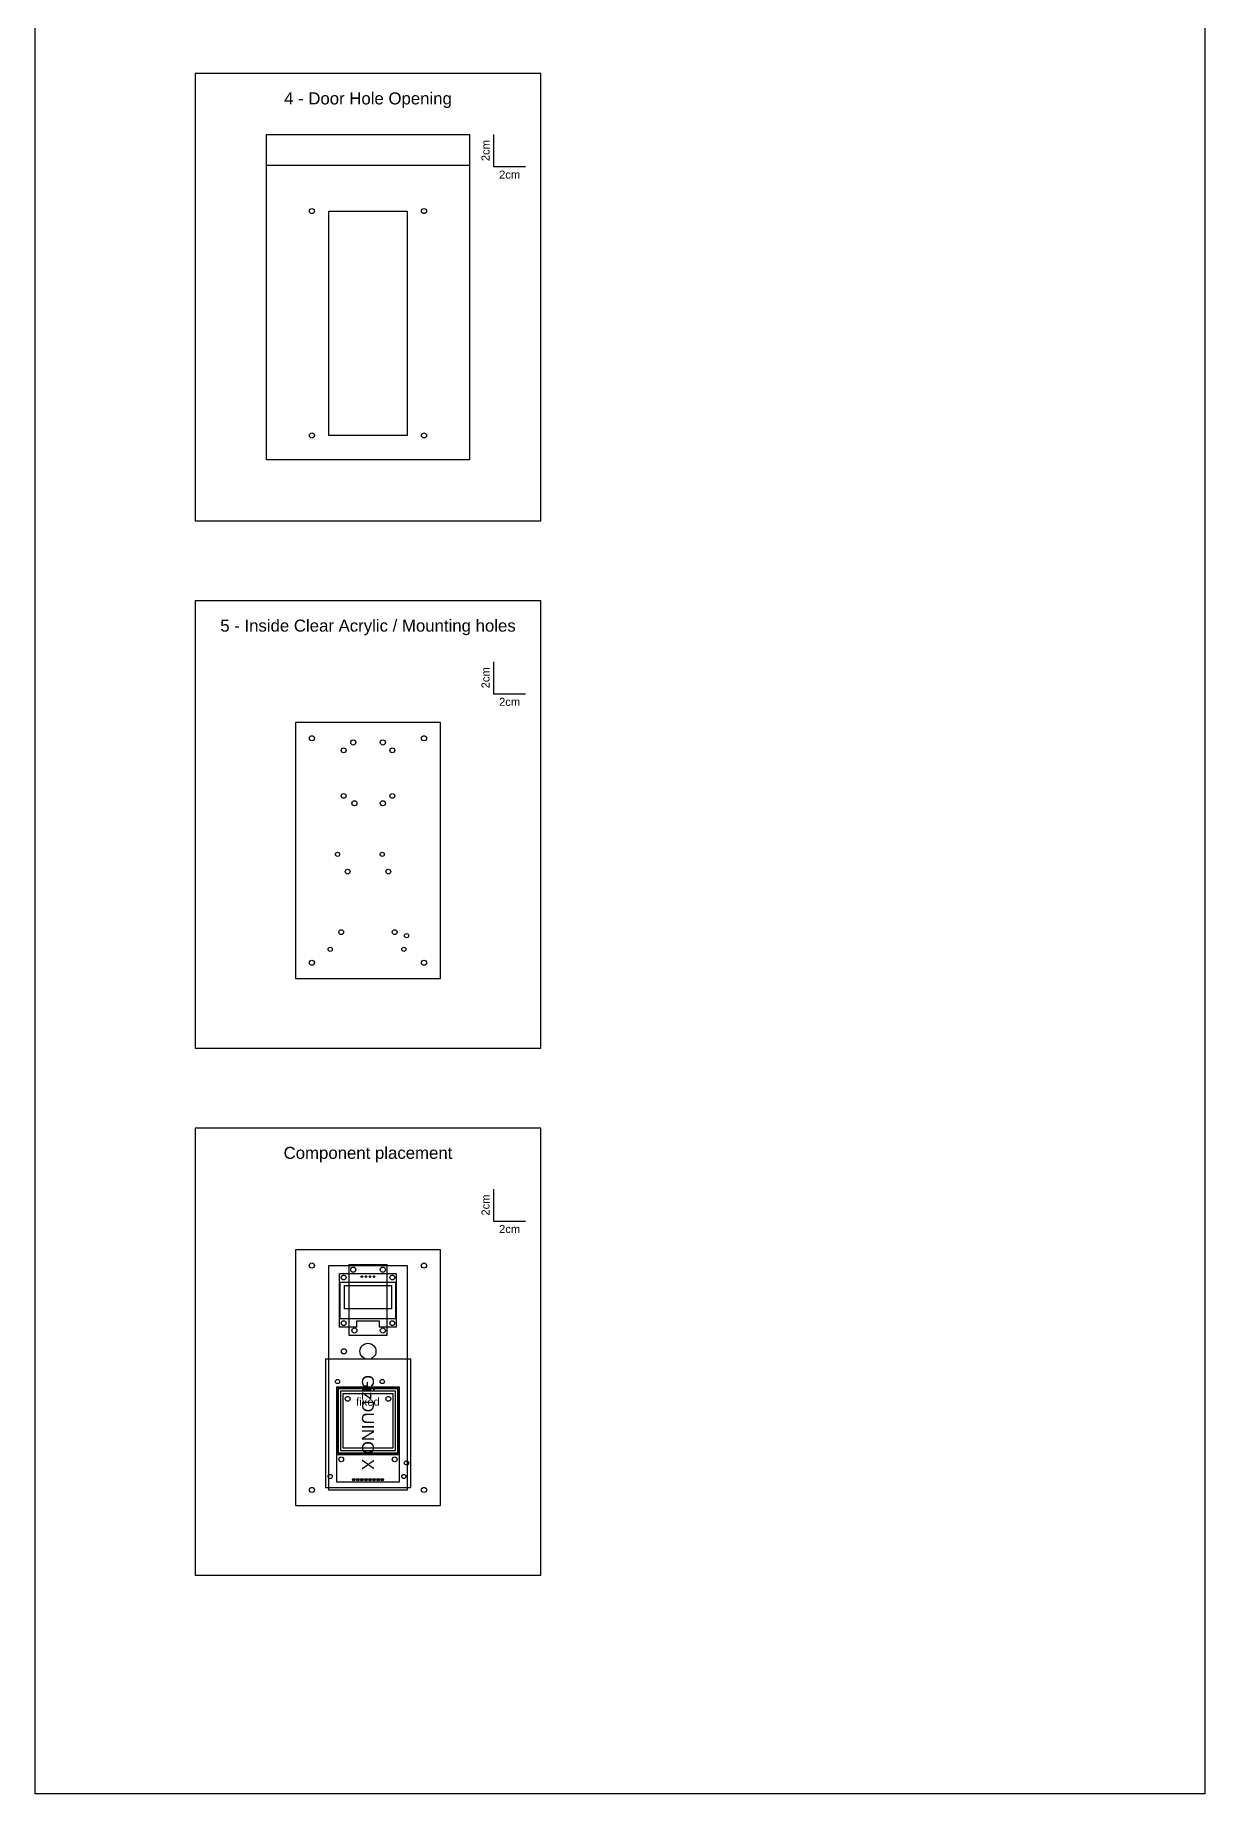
# Model space of a CAD drawing. Header units: inches. Extents: x -18 to 268, y -139 to 102.
# Drawn here: x 89 to 162, y -114.4 to -4.5 of the extents above; entities that cross this region are included whole.
import ezdxf
from ezdxf.enums import TextEntityAlignment as Align

# ---------------------------------------------------------------- set-up
doc = ezdxf.new("R2010")
doc.units = ezdxf.units.IN
doc.header["$MEASUREMENT"] = 0
for name, color, linetype in [('Annotation', 253, 'Continuous'), ('hole', 9, 'Continuous'), ('keepout', 6, 'Continuous'), ('PAD-PTH', 3, 'Continuous'), ('part', 2, 'Continuous'), ('PTH', 3, 'Continuous')]:
    doc.layers.add(name, color=color, linetype=linetype)
doc.styles.get("Standard").update_dxf_attribs({"font": 'arial.ttf'})

msp = doc.modelspace()

# ---------------------------------------------------------------- linework, layer by layer
at = {"color": 4}
msp.add_line((103.4, -12.63), (116.1, -12.63), dxfattribs=at)
at = {"color": 0}
msp.add_lwpolyline([(88.96, 101.91), (162.03, 101.91), (162.03, -114.39), (88.96, -114.39)], close=True, dxfattribs=at)
for points in [[(103.4, -10.72), (116.1, -10.72), (116.1, -31.04), (103.4, -31.04)], [(108.02, -82.41), (111.48, -82.41), (111.48, -84.71), (108.02, -84.71)], [(111.7, -89.01), (107.8, -89.01), (107.8, -93.16), (111.7, -93.16)], [(111.62, -89.09), (107.88, -89.09), (107.88, -93.08), (111.62, -93.08)], [(111.47, -89.24), (108.03, -89.24), (108.03, -92.93), (111.47, -92.93)], [(111.32, -89.39), (108.18, -89.39), (108.18, -92.78), (111.32, -92.78)]]:
    msp.add_lwpolyline(points, close=True)
at = {"color": 1}
for points in [[(105.25, -47.44), (114.25, -47.44), (114.25, -63.46), (105.25, -63.46)], [(105.25, -80.38), (114.25, -80.38), (114.25, -96.4), (105.25, -96.4)]]:
    msp.add_lwpolyline(points, close=True, dxfattribs=at)
at = {"color": 6}
msp.add_lwpolyline([(112.42, -95.24), (112.42, -87.24), (107.09, -87.24), (107.09, -95.24)], close=True, dxfattribs=at)
for centre in [(107.85, -55.69), (110.64, -55.69), (107.39, -61.62), (111.99, -61.62), (112.16, -60.77), (107.85, -88.63), (110.64, -88.63), (107.39, -94.56), (111.99, -94.56), (112.16, -93.71)]:
    msp.add_circle(centre, 0.13, dxfattribs=at)
at = {"layer": 'Annotation'}
for p, q in [((117.6, -10.72), (117.6, -12.72)), ((117.6, -12.72), (119.6, -12.72)), ((117.6, -43.66), (117.6, -45.66)), ((117.6, -45.66), (119.6, -45.66)), ((117.6, -76.6), (117.6, -78.6)), ((117.6, -78.6), (119.6, -78.6))]:
    msp.add_line(p, q, dxfattribs=at)
at = {"layer": 'Defpoints'}
for points in [[(98.96, -34.85), (120.55, -34.85), (120.55, -6.91), (98.96, -6.91)], [(98.96, -67.79), (120.55, -67.79), (120.55, -39.85), (98.96, -39.85)], [(98.96, -100.73), (120.55, -100.73), (120.55, -72.79), (98.96, -72.79)]]:
    msp.add_lwpolyline(points, close=True, dxfattribs=at)
at = {"layer": 'hole'}
msp.add_lwpolyline([(107.3, -81.38), (112.2, -81.38), (112.2, -95.41), (107.3, -95.41)], close=True, dxfattribs=at)
for centre, radius in [((106.25, -15.5), 0.16), ((113.25, -15.5), 0.16), ((106.25, -29.52), 0.16), ((113.25, -29.52), 0.16), ((106.25, -48.44), 0.16), ((113.25, -48.44), 0.16), ((108.23, -49.19), 0.15), ((111.27, -49.19), 0.15), ((108.23, -52.04), 0.15), ((111.27, -52.04), 0.15), ((108.48, -56.77), 0.15), ((111.02, -56.77), 0.15), ((108.08, -60.55), 0.15), ((111.42, -60.55), 0.15), ((106.25, -62.46), 0.16), ((113.25, -62.46), 0.16), ((106.25, -81.38), 0.16), ((113.25, -81.38), 0.16), ((108.23, -82.13), 0.15), ((111.27, -82.13), 0.15), ((108.23, -84.98), 0.15), ((111.27, -84.98), 0.15), ((108.25, -86.74), 0.16), ((109.75, -86.74), 0.5), ((108.48, -89.71), 0.15), ((111.02, -89.71), 0.15), ((108.08, -93.49), 0.15), ((111.42, -93.49), 0.15), ((106.25, -95.4), 0.16), ((113.25, -95.4), 0.16)]:
    msp.add_circle(centre, radius, dxfattribs=at)
at = {"layer": 'hole', "color": 6}
for centre in [(108.83, -48.7), (110.68, -48.7), (108.9, -52.5), (110.68, -52.5), (108.83, -81.64), (110.68, -81.64), (108.9, -85.44), (110.68, -85.44)]:
    msp.add_circle(centre, 0.16, dxfattribs=at)
at = {"layer": 'keepout'}
msp.add_lwpolyline([(111.72, -88.99), (107.79, -88.99), (107.79, -93.18), (111.72, -93.18)], close=True, dxfattribs=at)
at = {"layer": 'PAD-PTH'}
for centre in [(109.37, -82.08), (109.63, -82.08), (109.88, -82.08), (110.13, -82.08)]:
    msp.add_circle(centre, 0.051, dxfattribs=at)
at = {"layer": 'part'}
for p, q in [((109.05, -85.23), (109.05, -84.84)), ((109.05, -84.84), (110.45, -84.84)), ((110.45, -84.84), (110.45, -85.23))]:
    msp.add_line(p, q, dxfattribs=at)
for points in [[(107.3, -15.5), (112.2, -15.5), (112.2, -29.53), (107.3, -29.53)], [(108.28, -82.62), (111.22, -82.62), (111.22, -84.09), (108.28, -84.09)], [(111.7, -94.91), (107.8, -94.91), (107.8, -88.96), (111.7, -88.96)]]:
    msp.add_lwpolyline(points, close=True, dxfattribs=at)
msp.add_lwpolyline([(109.05, -85.23), (107.98, -85.23), (107.98, -81.88), (111.52, -81.88), (111.52, -85.23), (110.45, -85.23)], dxfattribs=at)
at = {"layer": 'part', "color": 6}
msp.add_lwpolyline([(108.55, -81.34), (108.55, -85.74), (110.95, -85.74), (110.95, -81.34)], close=True, dxfattribs=at)
at = {"layer": 'PTH'}
for centre, radius in [((108.86, -94.76), 0.0816), ((108.86, -94.76), 0.051), ((109.12, -94.76), 0.0816), ((109.12, -94.76), 0.051), ((109.37, -94.76), 0.0816), ((109.37, -94.76), 0.051), ((109.63, -94.76), 0.0816), ((109.63, -94.76), 0.051), ((109.88, -94.76), 0.0816), ((109.88, -94.76), 0.051), ((110.13, -94.76), 0.0816), ((110.13, -94.76), 0.051), ((110.39, -94.76), 0.0816), ((110.39, -94.76), 0.051), ((110.64, -94.76), 0.0816), ((110.64, -94.76), 0.051)]:
    msp.add_circle(centre, radius, dxfattribs=at)

# ---------------------------------------------------------------- texts
at = {"color": 6}
msp.add_text('GizDUINO X', height=0.75, rotation=270, dxfattribs=at).set_placement((109.75, -91.19), align=Align.MIDDLE_CENTER)
at = {"layer": 'Annotation', "char_height": 0.5, "attachment_point": 8, "rotation": 90}
for insert in [(117.35, -11.72), (117.35, -44.66), (117.35, -77.6)]:
    msp.add_mtext_dynamic_manual_height_columns('2cm', width=1.6676, gutter_width=48.06, heights=[0], dxfattribs=dict(at, insert=insert))
at = {"layer": 'Annotation', "char_height": 0.5, "attachment_point": 2}
for s, insert in [('2cm', (118.6, -12.97)), ('2cm', (118.6, -45.91)), ('2cm', (118.6, -78.85)), ('fixed', (109.75, -89.64))]:
    msp.add_mtext_dynamic_manual_height_columns(s, width=1.6676, gutter_width=48.06, heights=[0], dxfattribs=dict(at, insert=insert))
at = {"layer": 'Defpoints'}
for s, p in [('4 - Door Hole Opening', (109.75, -8.46)), ('5 - Inside Clear Acrylic / Mounting holes', (109.75, -41.4)), ('Component placement', (109.75, -74.34))]:
    msp.add_text(s, height=0.75, dxfattribs=at).set_placement(p, align=Align.MIDDLE_CENTER)

doc.saveas('drawing.dxf')
